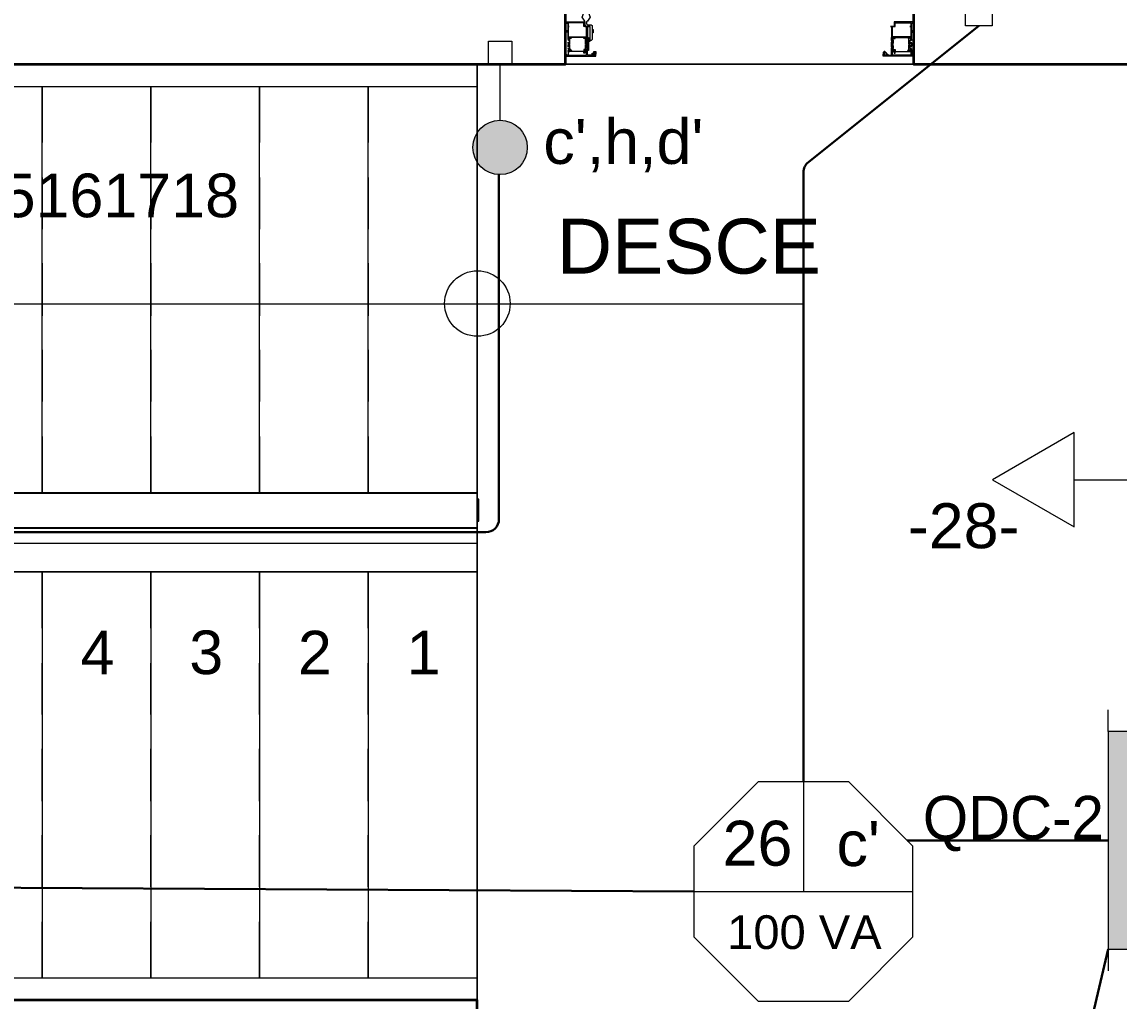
# Model space of a CAD drawing. Header units: millimetres. Extents: x -3501 to 2443, y -1417 to 2787.
# Drawn here: x -231.7 to 20.4, y 613.8 to 838.7 of the extents above; entities that cross this region are included whole.
import ezdxf

# ---------------------------------------------------------------- set-up
doc = ezdxf.new("R2010")
doc.units = ezdxf.units.MM
doc.linetypes.add('HIDDEN', pattern=[0.375, 0.25, -0.125])
for name, color, linetype, lineweight in [('EL-ELETRODUTOS-ALV', 5, 'Continuous', 30), ('EL-SIMB-P-CIRC', 1, 'Continuous', 20), ('Eletroduto', 160, 'Continuous', 30), ('Pontos Elétricos', 1, 'Continuous', 20), ('TXT e CIRCUITOS', 7, 'Continuous', 30)]:
    doc.layers.add(name, color=color, linetype=linetype, lineweight=lineweight)
doc.layers.add('PDF_Geometry', color=7, linetype='Continuous')
doc.layers.add('Texto', color=7, linetype='Continuous')
doc.styles.add('estilo2', font='arial.ttf', dxfattribs={"height": 60})
doc.styles.add('PDF Arial', font='arial.ttf')
doc.styles.add('PDF Bahnschrift', font='bahnschrift.ttf')
doc.styles.add('txt 2mm', font='arial.ttf', dxfattribs={"height": 100})

# ---------------------------------------------------------------- blocks, each defined once
blk = doc.blocks.new('cx luz oct')
at = {"ltscale": 3}
blk.add_line((43508.7, 29483.7), (43508.7, 29288.7), dxfattribs=at)
blk.add_lwpolyline([(43589.5, 29093.7), (43703.7, 29207.9), (43703.7, 29369.5), (43589.5, 29483.7), (43428, 29483.7), (43313.7, 29369.5), (43313.7, 29207.9), (43428, 29093.7)], close=True, dxfattribs=at)
blk.add_lwpolyline([(43313.7, 29288.7), (43703.7, 29288.7)], dxfattribs=at)
blk = doc.blocks.new('tom baixa')
at = {"layer": 'EL-SIMB-P-CIRC', "color": 1}
for p, q in [((138252.4, 40154.5), (138439.9, 40046.3)), ((138252.4, 39938), (138252.4, 40154.5)), ((138071.3, 40019.8), (138071.3, 40072.8)), ((138071.3, 40072.8), (138124.4, 40072.8)), ((138124.4, 40072.8), (138124.4, 40019.8)), ((138252.4, 40046.3), (138124.4, 40046.3)), ((138439.9, 40046.3), (138252.4, 39938)), ((138124.4, 40019.8), (138071.3, 40019.8))]:
    blk.add_line(p, q, dxfattribs=at)
blk = doc.blocks.new('QDCP')
at = {"layer": 'EL-SIMB-P-CIRC', "ltscale": 3}
h = blk.add_hatch(color=256, dxfattribs=at)
h.dxf.hatch_style = 1
h.paths.add_polyline_path([(46456.8, 27014.3), (46456.8, 26914.3), (46956.8, 26914.3), (46956.8, 27014.3)])
for p, q in [((46456.8, 27014.3), (46406.8, 27014.3)), ((46956.8, 27014.3), (47006.8, 27014.3))]:
    blk.add_line(p, q, dxfattribs=at)
blk.add_lwpolyline([(46456.8, 26914.3), (46956.8, 26914.3), (46956.8, 27014.3), (46456.8, 27014.3)], close=True, dxfattribs=at)
blk = doc.blocks.new('inte sim')
at = {"layer": 'EL-SIMB-P-CIRC', "color": 1}
blk.add_line((51872.6, 16975), (51872.6, 17103.5), dxfattribs=at)
blk.add_circle((51872.6, 16912.5), 62.5, dxfattribs=at)
blk = doc.blocks.new('int paralelo')
at = {"layer": 'EL-SIMB-P-CIRC', "ltscale": 3}
h = blk.add_hatch(color=256, dxfattribs=at)
h.dxf.hatch_style = 1
h.paths.add_polyline_path([(31096.1, 22328.9, 1), (31221.1, 22328.9, 1)])
at = {"layer": 'EL-SIMB-P-CIRC', "color": 1}
for p, q in [((30914.6, 22302.4), (30914.6, 22355.4)), ((30914.6, 22355.4), (30967.6, 22355.4)), ((30967.6, 22355.4), (30967.6, 22302.4)), ((30967.6, 22302.4), (30914.6, 22302.4))]:
    blk.add_line(p, q, dxfattribs=at)
at = {"layer": 'EL-SIMB-P-CIRC', "ltscale": 3, "rotation": 90}
blk.add_blockref('inte sim', (48071.1, -29543.8), dxfattribs=at)
blk = doc.blocks.new('tomada e interruptor paralelo')
at = {"layer": 'EL-SIMB-P-CIRC'}
h = blk.add_hatch(color=1, dxfattribs=at)
h.dxf.hatch_style = 1
h.paths.add_polyline_path([(-52200.83, 35311.3), (-52200.83, 35333.1), (-52188.24, 35311.3)])
at = {"layer": 'EL-SIMB-P-CIRC', "ltscale": 3}
h = blk.add_hatch(color=256, dxfattribs=at)
h.dxf.hatch_style = 1
h.paths.add_polyline_path([(-52223.18, 35316.46, 1), (-52235.68, 35316.46, 1)])
at = {"layer": 'EL-SIMB-P-CIRC', "color": 1}
for p, q in [((-52213.41, 35311.3), (-52200.83, 35333.1)), ((-52200.83, 35333.1), (-52200.83, 35311.3)), ((-52200.83, 35333.1), (-52188.24, 35311.3)), ((-52188.24, 35311.3), (-52213.41, 35311.3))]:
    blk.add_line(p, q, dxfattribs=at)
at = {"layer": 'EL-SIMB-P-CIRC'}
for p, q in [((-52200.83, 35311.3), (-52200.83, 35303.51)), ((-52229.43, 35310.21), (-52229.43, 35303.51)), ((-52229.43, 35303.51), (-52200.83, 35303.51)), ((-52215.13, 35295.29), (-52215.13, 35303.51)), ((-52218.21, 35295.29), (-52212.04, 35295.29)), ((-52218.21, 35289.12), (-52218.21, 35295.29)), ((-52212.04, 35295.29), (-52212.04, 35289.12)), ((-52212.04, 35289.12), (-52218.21, 35289.12))]:
    blk.add_line(p, q, dxfattribs=at)
at = {"layer": 'EL-SIMB-P-CIRC', "linetype": 'HIDDEN', "ltscale": 0.025}
blk.add_lwpolyline([(-52247.41, 35340.81), (-52185.52, 35340.81), (-52185.52, 35299.4), (-52247.41, 35299.4)], close=True, dxfattribs=at)
at = {"layer": 'EL-SIMB-P-CIRC', "color": 1}
blk.add_circle((-52229.43, 35316.46), 6.25, dxfattribs=at)

msp = doc.modelspace()

# ---------------------------------------------------------------- linework, layer by layer
at = {"layer": 'Eletroduto'}
for points in [[(-52.1, 664.13), (-52.1, 804.2, -0.227835), (-50.97, 806.54), (-11.8, 837.87)], [(-122.08, 803.67), (-122.08, 724.5, -0.414214), (-125.08, 721.5), (-251.89, 721.5)], [(-77.27, 638.96), (-274.19, 640, -0.412664), (-277.17, 643), (-277.17, 696.32)], [(-258.14, 517), (-93.49, 517), (-9.99, 517, 0.34811), (-7.07, 519.31), (17.93, 625.7)]]:
    msp.add_lwpolyline(points, format="xyb", dxfattribs=at)
msp.add_lwpolyline([(17.93, 650.7), (-28.23, 650.7)], dxfattribs=at)
at = {"layer": 'PDF_Geometry', "lineweight": 35}
msp.add_lwpolyline([(387.8, 742.45), (387.8, 943.51), (372.77, 943.51), (372.77, 844.04), (-26.8, 844.04), (-26.8, 829.01), (22.93, 829.01), (22.93, 549.22), (37.96, 549.22), (37.96, 829.01), (372.77, 829.01), (372.77, 742.45)], close=True, dxfattribs=at)
msp.add_lwpolyline([(387.8, 401.5), (387.8, 535.47), (372.77, 535.47), (372.77, 448.91), (37.96, 448.91), (37.96, 469.22), (22.93, 469.22), (22.93, 448.91), (-127.12, 448.91), (-127.12, 469.22), (-142.15, 469.22), (-142.15, 448.91), (-432.1, 448.91), (-432.1, 598.96), (-142.15, 598.96), (-142.15, 539.28), (-127.12, 539.28), (-127.12, 613.99), (-142.15, 613.99), (-432.1, 613.99), (-432.1, 829.01), (-106.8, 829.01), (-106.8, 844.04)], dxfattribs=at)
at = {"layer": 'PDF_Geometry', "lineweight": 18}
for points in [[(-101.73, 838.11), (-100.88, 838.11), (-100.67, 837.9), (-100.67, 837.69), (-100.67, 837.48), (-100.67, 834.73), (-100.88, 834.52), (-101.09, 834.52), (-101.09, 837.27), (-101.09, 837.69), (-101.94, 837.69), (-102.15, 837.9), (-102.36, 838.11), (-102.36, 838.96), (-102.99, 839.81), (-102.57, 840.86), (-101.51, 840.86), (-101.09, 839.81), (-101.73, 838.96), (-101.94, 838.75), (-101.94, 838.32)], [(-101.73, 835.15), (-101.73, 834.94), (-101.73, 834.73), (-101.94, 834.73), (-101.94, 834.94), (-101.73, 835.15), (-101.94, 835.15), (-102.36, 835.15), (-102.15, 834.94), (-102.57, 834.94), (-102.57, 835.15), (-105.32, 835.15), (-105.53, 834.94), (-105.75, 834.94), (-105.75, 835.15), (-106.17, 835.15), (-105.96, 834.94), (-105.96, 834.73), (-106.17, 834.73), (-106.17, 834.94), (-106.17, 835.15), (-106.17, 836.42), (-106.8, 836.42), (-106.8, 836.84), (-106.59, 836.84), (-106.59, 836.63), (-106.17, 836.63), (-106.17, 837.48), (-106.17, 837.69), (-106.17, 838.54), (-106.59, 838.54), (-106.59, 838.32), (-106.8, 838.32), (-106.8, 838.75), (-102.36, 838.75), (-102.36, 838.54), (-102.36, 837.9), (-102.36, 837.69), (-101.51, 837.69), (-101.3, 837.69), (-101.51, 837.69), (-101.73, 837.69), (-101.73, 836.42)], [(-106.8, 838.75), (-106.8, 830.92)], [(-102.57, 838.54), (-105.96, 838.54), (-106.17, 838.54), (-106.17, 837.69), (-105.96, 837.69), (-106.17, 837.69), (-106.17, 835.36), (-101.94, 835.36), (-101.94, 836), (-101.94, 836.84), (-101.94, 837.69), (-102.36, 837.69), (-102.57, 837.69)], [(-101.09, 834.3), (-101.09, 837.69), (-101.73, 837.69), (-101.73, 834.3)], [(-31.88, 835.15), (-31.88, 834.94), (-31.88, 834.73), (-31.67, 834.73), (-31.67, 834.94), (-31.67, 835.15), (-31.25, 835.15), (-31.46, 834.94), (-31.25, 834.94), (-31.04, 834.94), (-31.04, 835.15), (-28.29, 835.15), (-28.07, 835.15), (-28.07, 834.94), (-27.86, 834.94), (-27.86, 835.15), (-27.44, 835.15), (-27.44, 834.94), (-27.65, 834.94), (-27.44, 834.73), (-27.23, 834.73), (-27.23, 834.94), (-27.23, 835.15), (-27.23, 836.42), (-26.8, 836.42), (-26.8, 836.84), (-27.02, 836.84), (-27.02, 836.63), (-27.23, 836.63), (-27.23, 837.48), (-27.23, 837.69), (-27.23, 838.54), (-27.02, 838.54), (-27.02, 838.32), (-26.8, 838.32), (-26.8, 838.75), (-31.25, 838.75), (-31.25, 838.54), (-31.25, 837.9), (-31.25, 837.69), (-32.1, 837.69), (-31.88, 837.69), (-31.88, 836.42)], [(-31.04, 838.54), (-27.44, 838.54), (-27.44, 837.69), (-27.65, 837.69), (-27.44, 837.69), (-27.44, 835.36), (-31.67, 835.36), (-31.67, 836), (-31.67, 836.84), (-31.67, 837.69), (-31.25, 837.69), (-31.04, 837.69)], [(-106.17, 834.09), (-106.17, 833.88), (-106.17, 833.25), (-106.17, 833.03), (-106.17, 833.25), (-106.17, 833.46), (-105.96, 833.25), (-105.96, 832.61), (-106.17, 832.61), (-106.17, 832.82), (-106.17, 832.61), (-105.96, 832.4), (-105.96, 832.19), (-106.17, 832.19), (-105.96, 831.98), (-105.75, 831.98), (-105.75, 832.19), (-105.75, 832.4), (-105.75, 833.46), (-105.96, 833.46), (-105.96, 833.67), (-105.75, 833.67), (-105.75, 834.94), (-105.75, 835.15), (-105.96, 835.15), (-106.17, 835.15), (-106.17, 834.94), (-105.96, 834.94), (-105.96, 834.73), (-106.17, 834.73), (-106.17, 834.52), (-105.96, 834.73), (-105.96, 834.52), (-105.96, 833.88), (-106.17, 833.88)], [(-101.73, 834.09), (-101.73, 833.88), (-101.73, 833.25), (-101.73, 833.03), (-101.73, 833.25), (-101.94, 833.46), (-101.94, 833.25), (-101.94, 832.61), (-101.73, 832.61), (-101.73, 832.82), (-101.73, 832.61), (-101.94, 832.4), (-101.94, 832.19), (-101.94, 831.98), (-102.15, 831.98), (-102.36, 832.19), (-102.15, 832.19), (-102.15, 832.4), (-102.15, 833.46), (-101.94, 833.46), (-101.94, 833.67), (-102.15, 833.67), (-102.15, 834.94), (-102.36, 834.94), (-102.36, 835.15), (-102.15, 835.15), (-101.94, 835.15), (-101.94, 834.94), (-101.94, 834.73), (-101.73, 834.73), (-101.73, 834.52), (-101.94, 834.52), (-101.94, 834.73), (-101.94, 834.52), (-101.94, 833.88), (-101.73, 833.88)], [(-101.94, 834.3), (-101.94, 834.09), (-101.73, 834.09), (-101.73, 834.3), (-101.94, 834.3), (-101.94, 834.52), (-101.73, 834.52), (-101.73, 835.15), (-101.51, 835.15), (-101.51, 832.19), (-101.73, 832.19), (-101.73, 832.82), (-101.73, 832.61), (-101.94, 832.61), (-101.94, 832.82), (-101.73, 832.82), (-101.73, 833.03), (-101.94, 833.03), (-101.94, 832.82), (-101.94, 833.03), (-101.94, 833.25), (-101.73, 833.25), (-101.73, 834.09), (-101.73, 833.88), (-101.94, 833.88), (-101.94, 834.09)], [(-31.46, 832.82), (-31.46, 833.03), (-31.67, 833.03), (-31.67, 833.25), (-31.67, 833.03), (-31.88, 833.03), (-31.88, 833.25), (-31.88, 834.09), (-31.67, 834.09), (-31.46, 834.09), (-31.46, 834.3), (-31.67, 834.52), (-31.88, 834.52), (-31.88, 835.15), (-31.88, 832.19), (-31.88, 832.82), (-31.67, 832.82)], [(-31.88, 834.09), (-31.88, 833.88), (-31.88, 833.25), (-31.88, 833.03), (-31.67, 833.25), (-31.67, 833.46), (-31.67, 833.25), (-31.46, 833.25), (-31.46, 832.61), (-31.67, 832.61), (-31.88, 832.82), (-31.88, 832.61), (-31.67, 832.4), (-31.67, 832.19), (-31.67, 831.98), (-31.25, 831.98), (-31.25, 832.19), (-31.46, 832.19), (-31.46, 832.4), (-31.46, 833.46), (-31.67, 833.46), (-31.67, 833.67), (-31.46, 833.67), (-31.46, 834.94), (-31.25, 834.94), (-31.25, 835.15), (-31.67, 835.15), (-31.67, 834.94), (-31.67, 834.73), (-31.88, 834.73), (-31.88, 834.52), (-31.67, 834.52), (-31.67, 834.73), (-31.46, 834.52), (-31.46, 833.88), (-31.67, 833.88), (-31.67, 834.09)], [(-27.44, 834.09), (-27.23, 833.88), (-27.23, 833.25), (-27.44, 833.03), (-27.44, 833.25), (-27.44, 833.46), (-27.65, 833.25), (-27.65, 832.61), (-27.44, 832.61), (-27.44, 832.82), (-27.23, 832.61), (-27.44, 832.4), (-27.65, 832.4), (-27.65, 832.19), (-27.44, 832.19), (-27.44, 831.98), (-27.86, 831.98), (-27.86, 832.19), (-27.86, 832.4), (-27.86, 833.46), (-27.65, 833.46), (-27.65, 833.67), (-27.86, 833.67), (-27.86, 834.94), (-27.86, 835.15), (-27.44, 835.15), (-27.44, 834.94), (-27.65, 834.94), (-27.44, 834.73), (-27.23, 834.73), (-27.23, 834.52), (-27.44, 834.52), (-27.44, 834.73), (-27.65, 834.52), (-27.65, 833.88), (-27.44, 833.88)], [(-100.67, 831.13), (-100.67, 831.34), (-100.46, 831.34), (-100.67, 831.34), (-100.67, 831.13), (-101.73, 831.13), (-101.73, 831.98), (-101.73, 832.19), (-101.73, 832.4), (-101.94, 832.4), (-101.94, 832.19), (-101.73, 832.19), (-101.94, 831.98), (-102.36, 831.98), (-102.36, 832.19), (-102.15, 832.19), (-102.15, 832.4), (-102.57, 832.4), (-102.57, 832.19), (-102.57, 831.98), (-105.32, 831.98), (-105.32, 832.19), (-105.53, 832.19), (-105.53, 832.4), (-105.75, 832.4), (-105.75, 832.19), (-105.75, 831.98), (-106.17, 831.98), (-106.17, 832.19), (-105.96, 832.19), (-105.96, 832.4), (-106.17, 832.4), (-106.17, 832.19), (-106.17, 831.98), (-106.17, 831.13), (-106.59, 831.13), (-106.59, 831.34), (-106.8, 831.34), (-106.8, 830.92), (-99.82, 830.92), (-99.82, 831.34), (-100.03, 831.34), (-100.03, 831.13), (-100.24, 831.13), (-100.46, 831.13)], [(-32.94, 831.13), (-32.94, 831.34), (-33.15, 831.34), (-32.94, 831.34), (-32.73, 831.34), (-32.73, 831.13), (-31.88, 831.13), (-31.88, 831.98), (-31.88, 832.19), (-31.88, 832.4), (-31.67, 832.4), (-31.67, 832.19), (-31.67, 831.98), (-31.25, 831.98), (-31.25, 832.19), (-31.46, 832.19), (-31.25, 832.4), (-31.04, 832.4), (-31.04, 832.19), (-31.04, 831.98), (-28.29, 831.98), (-28.07, 832.19), (-27.86, 832.4), (-27.86, 832.19), (-27.86, 831.98), (-27.44, 831.98), (-27.44, 832.19), (-27.65, 832.19), (-27.65, 832.4), (-27.44, 832.4), (-27.23, 832.4), (-27.23, 832.19), (-27.23, 831.98), (-27.23, 831.13), (-27.02, 831.13), (-27.02, 831.34), (-26.8, 831.34), (-26.8, 830.92), (-33.58, 830.92), (-33.79, 830.92), (-33.79, 831.34), (-33.58, 831.34), (-33.37, 831.34), (-33.58, 831.34), (-33.58, 831.13), (-33.37, 831.13), (-33.15, 831.13)], [(-102.36, 831.55), (-102.57, 831.55), (-102.57, 831.98), (-106.17, 831.98), (-106.17, 831.13), (-101.94, 831.13), (-101.94, 831.76), (-101.94, 831.98), (-102.36, 831.98), (-102.36, 831.76)], [(-100.24, 831.13), (-100.24, 831.34), (-100.24, 831.13), (-100.46, 831.13), (-100.46, 831.34), (-100.67, 831.34), (-100.67, 831.55), (-100.46, 831.55), (-100.24, 831.76), (-100.03, 831.76), (-100.24, 831.76), (-100.46, 831.76), (-100.24, 831.76), (-100.24, 831.98), (-99.82, 831.98), (-99.82, 831.76), (-100.03, 831.55), (-99.82, 831.55), (-99.82, 831.34), (-100.03, 831.34), (-100.03, 831.13)], [(-100.46, 831.34), (-100.24, 831.34), (-100.46, 831.13)], [(-99.82, 831.55), (-99.82, 831.76)], [(-33.37, 831.13), (-33.15, 831.13), (-32.94, 831.34), (-33.15, 831.34), (-32.94, 831.34), (-32.94, 831.55), (-33.15, 831.55), (-33.37, 831.76), (-33.58, 831.76), (-33.37, 831.76), (-33.15, 831.76), (-33.37, 831.98), (-33.58, 831.98), (-33.79, 831.76), (-33.79, 831.55), (-33.79, 831.34), (-33.58, 831.34)], [(-33.37, 831.34), (-33.58, 831.34)], [(-31.25, 831.55), (-31.04, 831.55), (-31.04, 831.98), (-27.44, 831.98), (-27.44, 831.13), (-31.67, 831.13), (-31.67, 831.76), (-31.67, 831.98), (-31.25, 831.98), (-31.25, 831.76)], [(-127.12, 730.39), (-127.12, 729.96), (-127.12, 729.54), (-127.12, 728.91), (-127.12, 728.27), (-127.12, 727.43), (-127.12, 726.37), (-127.12, 725.52), (-127.12, 724.67), (-127.12, 724.04), (-127.12, 723.4), (-127.12, 722.77), (-127.12, 722.56), (-127.12, 722.77), (-127.12, 723.4), (-127.12, 724.04), (-127.12, 724.67), (-127.12, 725.52), (-127.12, 726.37), (-127.12, 727.43), (-127.12, 728.27), (-127.12, 728.91), (-127.12, 729.54), (-127.12, 729.96)]]:
    msp.add_lwpolyline(points, close=True, dxfattribs=at)
for points in [[(-101.09, 837.69), (-101.09, 837.69)], [(-26.8, 838.75), (-26.8, 830.92), (-26.8, 838.75)], [(-101.09, 837.05), (-101.09, 837.05)], [(-101.09, 836.84), (-101.09, 836.84)], [(-101.09, 836.42), (-101.09, 836.42)], [(-101.09, 836.42), (-101.09, 836.42)], [(-100.67, 837.05), (-100.46, 837.05), (-100.46, 836.21), (-100.67, 836.21)], [(-31.88, 835.15), (-31.88, 835.15)], [(-101.94, 834.52), (-101.94, 834.52)], [(-101.94, 834.3), (-101.94, 834.3)], [(-101.94, 834.3), (-101.94, 834.3)], [(-101.94, 834.09), (-101.94, 834.09)], [(-101.94, 834.09), (-101.94, 834.09)], [(-101.94, 834.09), (-101.94, 834.09)], [(-101.94, 833.03), (-101.94, 833.03)], [(-101.94, 833.03), (-101.94, 833.03)], [(-101.94, 833.03), (-101.94, 833.03)], [(-101.94, 832.82), (-101.94, 832.82)], [(-101.94, 832.82), (-101.94, 832.82)], [(-101.94, 832.82), (-101.94, 832.82)], [(-101.73, 834.52), (-101.73, 834.52)], [(-101.73, 834.52), (-101.73, 834.52)], [(-101.73, 834.3), (-101.73, 834.3)], [(-101.73, 834.09), (-101.73, 834.09)], [(-101.73, 834.09), (-101.73, 834.09)], [(-101.73, 834.09), (-101.73, 834.09)], [(-101.73, 834.09), (-101.73, 834.09)], [(-101.73, 833.25), (-101.73, 833.25)], [(-101.73, 833.03), (-101.73, 833.25), (-101.73, 833.03)], [(-101.73, 833.03), (-101.73, 833.03)], [(-101.73, 833.03), (-101.73, 833.03)], [(-101.73, 832.82), (-101.73, 832.82)], [(-101.73, 832.82), (-101.73, 832.82)], [(-101.73, 832.82), (-101.73, 832.82)], [(-31.88, 834.52), (-31.88, 834.52)], [(-31.88, 834.09), (-31.88, 834.09)], [(-31.88, 832.82), (-31.88, 832.82)], [(-31.88, 832.19), (-31.88, 832.19)], [(-31.67, 834.52), (-31.67, 834.52)], [(-31.67, 834.52), (-31.67, 834.52)], [(-31.67, 833.88), (-31.67, 834.09), (-31.67, 833.88)], [(-31.67, 834.09), (-31.67, 834.09)], [(-31.67, 833.88), (-31.67, 833.88)], [(-31.67, 833.25), (-31.67, 833.25)], [(-31.67, 833.25), (-31.67, 833.25)], [(-31.67, 832.61), (-31.67, 832.82), (-31.67, 832.61)], [(-31.67, 832.82), (-31.67, 832.82)], [(-31.67, 832.61), (-31.67, 832.61)], [(-100.67, 831.55), (-100.67, 831.55)], [(-100.67, 831.55), (-100.67, 831.55)], [(-100.46, 831.76), (-100.46, 831.76)], [(-100.46, 831.76), (-100.46, 831.76)], [(-100.46, 831.55), (-100.03, 831.55), (-100.46, 831.55)], [(-100.46, 831.55), (-100.46, 831.55)], [(-100.46, 831.34), (-100.46, 831.34)], [(-100.46, 831.34), (-100.46, 831.34)], [(-100.46, 831.34), (-100.46, 831.34)], [(-100.46, 831.34), (-100.46, 831.34)], [(-100.46, 831.13), (-100.46, 831.13)], [(-100.24, 831.34), (-100.24, 831.34)], [(-100.24, 831.34), (-100.24, 831.34)], [(-100.03, 831.76), (-100.03, 831.76)], [(-100.03, 831.76), (-100.03, 831.76)], [(-100.03, 831.55), (-100.03, 831.55)], [(-100.03, 831.34), (-100.03, 831.34)], [(-100.03, 831.34), (-100.03, 831.34)], [(-99.82, 831.76), (-99.82, 831.76)], [(-99.82, 831.76), (-99.82, 831.76)], [(-99.82, 831.76), (-99.82, 831.76)], [(-99.82, 831.55), (-99.82, 831.55)], [(-99.82, 831.55), (-99.82, 831.55)], [(-99.82, 831.34), (-99.82, 831.34)], [(-33.79, 831.76), (-33.79, 831.76)], [(-33.79, 831.34), (-33.79, 831.34)], [(-33.58, 831.76), (-33.58, 831.76)], [(-33.58, 831.76), (-33.58, 831.76)], [(-33.58, 831.34), (-33.58, 831.34)], [(-33.37, 831.76), (-33.37, 831.76)], [(-33.37, 831.34), (-33.37, 831.34)], [(-33.37, 831.34), (-33.37, 831.34)], [(-33.37, 831.13), (-33.37, 831.13)], [(-33.15, 831.76), (-33.15, 831.76)], [(-33.15, 831.76), (-33.15, 831.76)], [(-33.15, 831.34), (-33.15, 831.34)], [(-33.15, 831.34), (-33.15, 831.34)], [(-33.15, 831.13), (-33.15, 831.13)], [(-32.94, 831.55), (-32.94, 831.55)], [(-32.94, 831.55), (-32.94, 831.55)], [(-32.94, 831.34), (-32.94, 831.34)], [(-32.94, 831.34), (-32.94, 831.34)], [(-251.99, 823.93), (-227.02, 823.93), (-202.04, 823.93), (-177.07, 823.93), (-152.1, 823.93), (-127.12, 823.93), (-127.12, 829.01), (-355.9, 829.01)], [(-106.8, 829.01), (-26.8, 829.01), (-127.12, 829.01), (-127.12, 729.12)], [(-275.69, 718.96), (-127.12, 718.96), (-127.12, 724.04), (-126.7, 724.04), (-126.7, 729.12), (-127.12, 729.12), (-127.12, 823.93), (-127.12, 730.6)], [(-227.02, 743.51), (-227.02, 730.6), (-227.02, 823.93), (-227.02, 811.02)], [(-202.04, 743.51), (-202.04, 730.6), (-202.04, 823.93), (-202.04, 811.02)], [(-177.07, 743.51), (-177.07, 730.6), (-177.07, 823.93), (-177.07, 811.02)], [(-152.1, 743.51), (-152.1, 730.6), (-152.1, 823.93), (-152.1, 811.02)], [(-227.02, 802.98), (-227.02, 791.13)], [(-202.04, 802.98), (-202.04, 791.13)], [(-177.07, 802.98), (-177.07, 791.13)], [(-152.1, 802.98), (-152.1, 791.13)], [(-227.02, 783.3), (-227.02, 771.23)], [(-202.04, 783.3), (-202.04, 771.23)], [(-177.07, 783.3), (-177.07, 771.23)], [(-152.1, 783.3), (-152.1, 771.23)], [(-302.15, 669.01), (-327.12, 669.01), (-377.07, 669.01), (-377.07, 773.99), (-327.12, 773.99), (-302.15, 773.99), (-277.17, 773.99), (-251.99, 773.99), (-227.02, 773.99), (-202.04, 773.99), (-177.07, 773.99), (-152.1, 773.99), (-127.12, 773.99), (-52.2, 773.99)], [(-227.02, 763.4), (-227.02, 751.55)], [(-202.04, 763.4), (-202.04, 751.55)], [(-177.07, 763.4), (-177.07, 751.55)], [(-152.1, 763.4), (-152.1, 751.55)], [(-333.68, 716.42), (-333.68, 730.6), (-127.12, 730.6), (-127.12, 722.35), (-325.43, 722.35), (-325.43, 716.42)], [(-127.12, 730.39), (-329.45, 730.39), (-330.3, 730.39), (-330.93, 729.96), (-331.35, 729.54), (-331.99, 728.91), (-332.2, 728.27), (-332.41, 727.43), (-332.62, 726.37), (-332.41, 725.52), (-332.2, 724.67), (-331.99, 724.04), (-331.35, 723.4), (-330.93, 722.77), (-330.3, 722.56), (-329.45, 722.56), (-127.12, 722.56)], [(-127.12, 724.04), (-127.12, 448.91)], [(-276.96, 720.44), (-325.43, 720.44), (-325.43, 720.02), (-325.43, 719.59), (-325.43, 718.96), (-325.43, 718.32), (-325.43, 717.48), (-325.43, 716.42), (-325.43, 715.57), (-325.43, 714.73), (-325.43, 714.09), (-325.43, 713.46), (-325.43, 712.82), (-325.43, 712.61), (-325.43, 712.4), (-127.12, 712.4), (-327.12, 712.4)], [(-127.12, 613.99), (-127.12, 718.96), (-127.12, 718.32), (-127.12, 717.48), (-127.12, 716.42), (-127.12, 715.57), (-127.12, 714.73), (-127.12, 714.09), (-127.12, 713.46), (-127.12, 712.82), (-127.12, 712.61)], [(-152.1, 699.49), (-152.1, 712.4), (-152.1, 619.07), (-177.07, 619.07), (-202.04, 619.07), (-227.02, 619.07), (-251.99, 619.07)], [(-227.02, 699.49), (-227.02, 712.4), (-227.02, 619.07), (-227.02, 631.98)], [(-202.04, 699.49), (-202.04, 712.4), (-202.04, 619.07), (-202.04, 631.98)], [(-177.07, 699.49), (-177.07, 712.4), (-177.07, 619.07), (-177.07, 631.98)], [(-127.12, 631.98), (-127.12, 619.07), (-127.12, 712.4), (-127.12, 699.49)], [(-227.02, 679.59), (-227.02, 691.45)], [(-202.04, 679.59), (-202.04, 691.45)], [(-177.07, 679.59), (-177.07, 691.45)], [(-152.1, 679.59), (-152.1, 691.45)], [(-127.12, 679.59), (-127.12, 691.45)], [(-227.02, 659.7), (-227.02, 671.76)], [(-202.04, 659.7), (-202.04, 671.76)], [(-177.07, 659.7), (-177.07, 671.76)], [(-152.1, 659.7), (-152.1, 671.76)], [(-127.12, 659.7), (-127.12, 671.76)], [(-227.02, 640.02), (-227.02, 651.87)], [(-202.04, 640.02), (-202.04, 651.87)], [(-177.07, 640.02), (-177.07, 651.87)], [(-152.1, 640.02), (-152.1, 651.87)], [(-127.12, 640.02), (-127.12, 651.87)], [(-432.1, 613.99), (-323.31, 613.99), (-127.12, 613.99), (-127.12, 619.07), (-152.1, 619.07), (-152.1, 631.98)]]:
    msp.add_lwpolyline(points, dxfattribs=at)
at = {"layer": 'PDF_Geometry', "color": 253, "lineweight": 18, "true_color": 0xaaaaaa}
for points in [[(-127.12, 829.01), (-127.12, 613.99), (-127.12, 598.96), (-142.15, 598.96), (-432.1, 598.96), (-432.1, 613.99), (-432.1, 598.96), (-432.1, 448.91), (-142.15, 448.91), (-142.15, 598.96), (-142.15, 448.91), (-432.1, 448.91), (-432.1, 598.96), (-142.15, 598.96)], [(-432.1, 613.99), (-127.12, 613.99), (-432.1, 613.99)]]:
    msp.add_lwpolyline(points, dxfattribs=at)
at = {"layer": 'Texto', "lineweight": 18}
msp.add_circle((-127.03, 774.05), 7.53, dxfattribs=at)

# ---------------------------------------------------------------- block references
at = {"layer": 'EL-ELETRODUTOS-ALV'}
msp.add_blockref('tomada e interruptor paralelo', (52203.32, -34451.25), dxfattribs=at)
at = {"layer": 'EL-ELETRODUTOS-ALV', "xscale": 0.1, "yscale": 0.1, "zscale": 0.1, "rotation": 270}
msp.add_blockref('int paralelo', (-2354.69, 3925.77), dxfattribs=at)
at = {"layer": 'EL-ELETRODUTOS-ALV', "ltscale": 3, "xscale": -0.1, "yscale": 0.1, "zscale": 0.1, "rotation": 359.9999999999994}
msp.add_blockref('tom baixa', (13835.37, -3271.06), dxfattribs=at)
at = {"layer": 'EL-SIMB-P-CIRC', "xscale": 0.1, "yscale": 0.1, "zscale": 0.1, "rotation": 89.99999999999997}
msp.add_blockref('QDCP', (2719.36, -4019.98), dxfattribs=at)
at = {"layer": 'Pontos Elétricos', "xscale": 0.1291005291005304, "yscale": 0.1291005291005304, "zscale": 0.1291005291005304}
msp.add_blockref('cx luz oct', (-5669.1, -3142.23), dxfattribs=at)

# ---------------------------------------------------------------- texts
at = {"layer": 'Texto', "attachment_point": 4, "style": 'PDF Arial'}
for s, insert, char_height in [('101112131415161718', (-322.12, 798.82), 10.0346), ('DESCE', (-108.78, 787.14), 12.611), ('4', (-218.22, 693.84), 10.03), ('3', (-193.24, 693.84), 10.03), ('2', (-168.27, 693.84), 10.03), ('1', (-143.3, 693.84), 10.03)]:
    msp.add_mtext(s, dxfattribs=dict(at, insert=insert, char_height=char_height))
at = {"layer": 'TXT e CIRCUITOS', "ltscale": 3, "attachment_point": 1}
for s, width, gutter_width, insert, char_height, style in [("c',h,d'", 19.6112, 51.64, (-111.87, 816.46), 10.328, 'txt 2mm'), ('-28-', 19.6112, 51.64, (-28.11, 728.16), 10.328, 'txt 2mm'), ('26', 19.6112, 51.64, (-70.68, 655.21), 10.328, 'txt 2mm'), ("c'", 19.6112, 51.64, (-44.5, 655.13), 10.328, 'txt 2mm'), ('100 VA', 42.6066, 38.73, (-69.63, 633.49), 7.746, 'estilo2')]:
    msp.add_mtext_dynamic_manual_height_columns(s, width=width, gutter_width=gutter_width, heights=[0], dxfattribs=dict(at, insert=insert, char_height=char_height, style=style))
at = {"layer": 'TXT e CIRCUITOS', "insert": (-24.66, 654.55), "char_height": 10, "attachment_point": 4, "style": 'PDF Bahnschrift'}
msp.add_mtext('QDC-2', dxfattribs=at)

doc.saveas('drawing.dxf')
